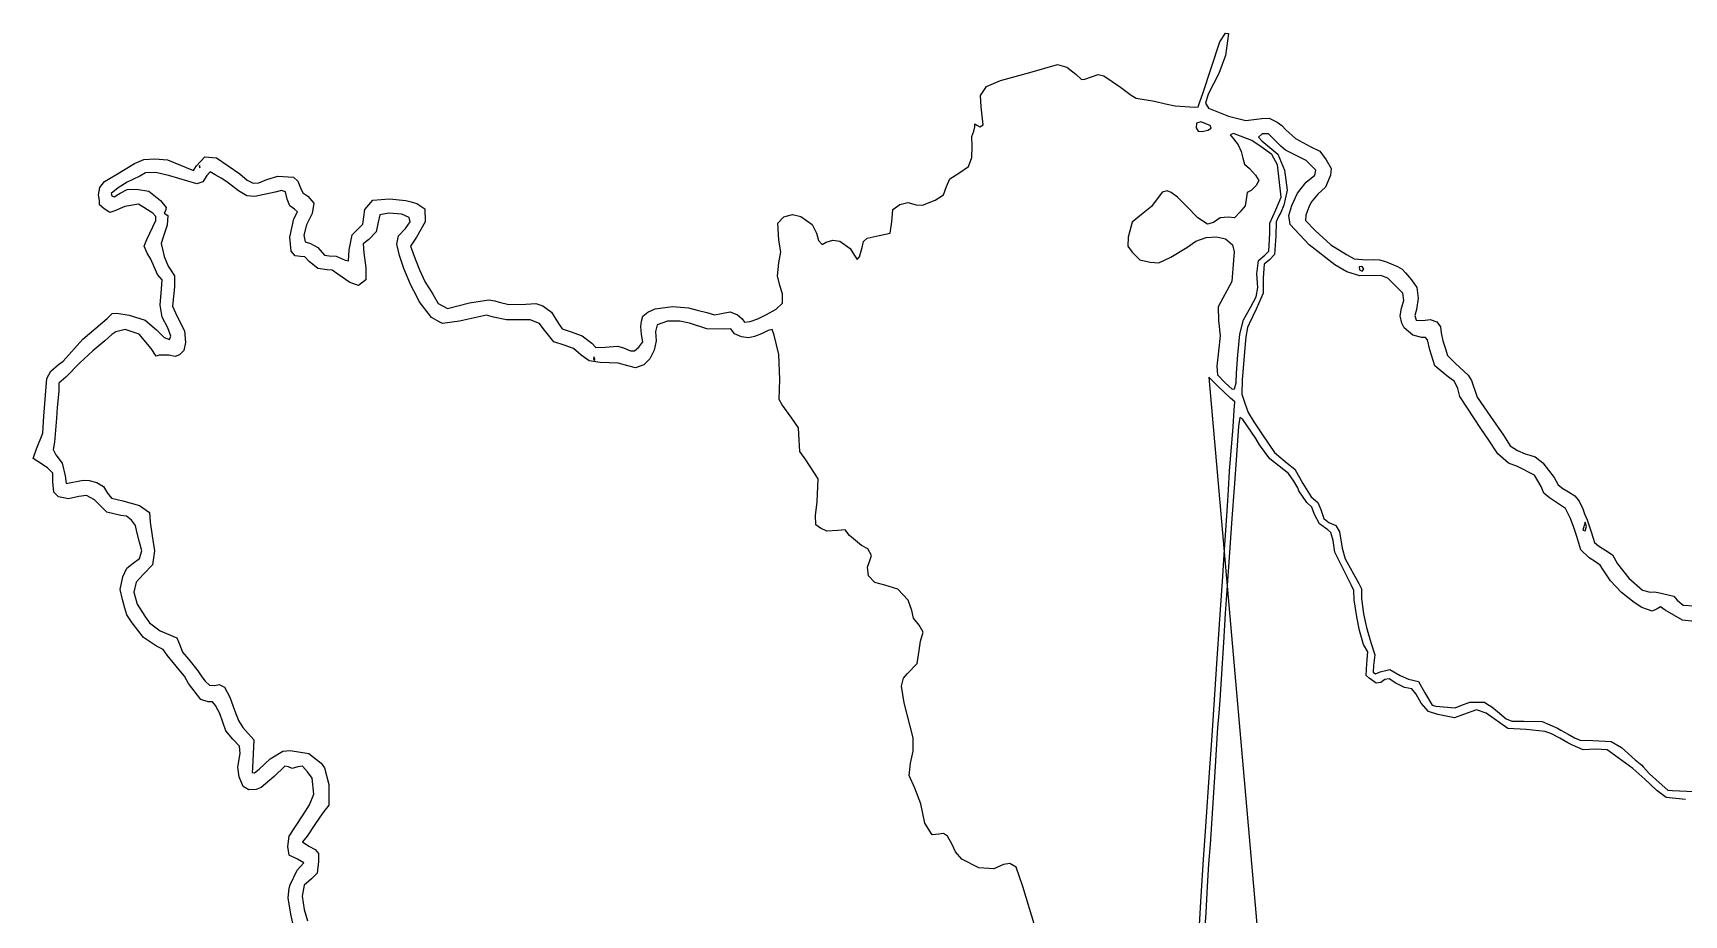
# Model space of a CAD drawing. Extents: x -65 to 166, y -50 to 139.
# Drawn here: x -64.7 to 23, y 92.2 to 139.1 of the extents above; entities that cross this region are included whole.
import ezdxf

# ---------------------------------------------------------------- set-up
doc = ezdxf.new("R2010")
doc.units = 0

msp = doc.modelspace()

# ---------------------------------------------------------------- linework, layer by layer
at = {"layer": 'Layer 1'}
for p, q in [((-2.518825, 135.86927), (-1.611264, 138.619597)), ((-1.611264, 138.619597), (-1.317658, 139.084984)), ((-1.317658, 139.084984), (-1.157169, 139.06119)), ((-1.157169, 139.06119), (-1.314542, 137.898061)), ((-1.314542, 137.898061), (-1.671903, 136.934728)), ((-13.270855, 136.565179), (-11.713805, 136.992675)), ((-11.713805, 136.992675), (-10.229575, 137.415438)), ((-10.229575, 137.415438), (-9.738382, 137.27331)), ((-9.738382, 137.27331), (-9.257905, 136.902409)), ((-9.257905, 136.902409), (-8.95647, 136.611737)), ((-8.783319, 136.636508), (-8.077425, 136.872542)), ((-8.077425, 136.872542), (-7.783364, 136.814271)), ((-7.783364, 136.814271), (-6.890248, 136.205357)), ((-1.671903, 136.934728), (-2.241382, 135.834218)), ((-14.322545, 135.767692), (-14.005066, 136.237835)), ((-14.005066, 136.237835), (-13.270855, 136.565179)), ((-8.95647, 136.611737), (-8.783319, 136.636508)), ((-6.890248, 136.205357), (-6.331869, 135.789774)), ((-14.289945, 135.154355), (-14.322545, 135.767692)), ((-14.182435, 134.201187), (-14.289945, 135.154355)), ((-6.331869, 135.789774), (-6.06003, 135.61899)), ((-6.06003, 135.61899), (-5.090577, 135.471526)), ((-5.090577, 135.471526), (-4.49933, 135.319137)), ((-4.49933, 135.319137), (-3.991565, 135.220518)), ((-3.991565, 135.220518), (-2.947515, 135.140065)), ((-2.947515, 135.140065), (-2.760867, 135.169932)), ((-2.760867, 135.169932), (-2.673132, 135.433155)), ((-2.673132, 135.433155), (-2.518825, 135.86927)), ((-2.241382, 135.834218), (-2.368076, 135.360254)), ((-2.368076, 135.360254), (-2.223204, 135.084992)), ((-2.223204, 135.084992), (-1.147934, 134.662633)), ((-14.627718, 134.099573), (-14.626081, 134.254375)), ((-14.626081, 134.254375), (-14.519654, 134.190429)), ((-14.519654, 134.190429), (-14.357334, 134.094973)), ((-14.357334, 134.094973), (-14.182435, 134.201187)), ((-2.854723, 134.287257), (-2.866429, 134.050083)), ((-2.631907, 134.357939), (-2.854723, 134.287257)), ((-2.125464, 134.167911), (-2.631907, 134.357939)), ((-1.147934, 134.662633), (-0.235766, 134.436109)), ((-0.235766, 134.436109), (0.618446, 134.538842)), ((0.618446, 134.538842), (1.014761, 134.556392)), ((1.014761, 134.556392), (1.437769, 134.349951)), ((1.437769, 134.349951), (1.683712, 134.178202)), ((-14.796744, 133.590201), (-14.678278, 133.863302)), ((-14.765874, 133.060073), (-14.796744, 133.590201)), ((-14.678278, 133.863302), (-14.627718, 134.099573)), ((-2.866429, 134.050083), (-2.760892, 133.867319)), ((-2.760892, 133.867319), (-2.55962, 133.852468)), ((-2.55962, 133.852468), (-2.246001, 133.920266)), ((-2.246001, 133.920266), (-2.246, 133.920266)), ((-2.246, 133.920266), (-2.080707, 134.021062)), ((-2.080707, 134.021062), (-2.125464, 134.167911)), ((-0.893967, 133.744188), (-1.059324, 133.681663)), ((-1.059324, 133.681663), (-0.886923, 133.467498)), ((0.082135, 133.379007), (-0.893967, 133.744188)), ((-0.886923, 133.467498), (-0.64267, 133.149812)), ((0.589649, 133.04117), (0.082135, 133.379007)), ((0.639149, 133.733316), (0.435261, 133.554274)), ((0.435261, 133.554274), (0.613827, 133.351232)), ((0.613827, 133.351232), (1.458986, 132.639804)), ((0.962189, 133.733598), (0.639149, 133.733316)), ((1.632402, 133.073094), (0.962189, 133.733598)), ((1.683712, 134.178202), (1.889787, 133.941934)), ((1.889787, 133.941934), (2.402345, 133.482921)), ((2.402345, 133.482921), (3.182997, 133.048202)), ((-55.979397, 132.02789), (-55.537392, 132.506549)), ((-55.537392, 132.506549), (-54.911607, 132.461964)), ((-54.911607, 132.461964), (-53.670317, 131.600783)), ((-14.960848, 131.988373), (-14.784968, 132.474767)), ((-14.784968, 132.474767), (-14.765874, 133.060073)), ((-0.64267, 133.149812), (-0.485436, 132.795556)), ((-0.485436, 132.795556), (-0.401136, 132.428817)), ((-0.401136, 132.428817), (-0.307794, 132.115885)), ((1.140626, 132.627759), (0.589649, 133.04117)), ((1.448637, 132.087262), (1.140626, 132.627759)), ((1.458986, 132.639804), (1.812339, 131.805861)), ((1.869677, 132.867605), (1.632402, 133.073094)), ((2.965847, 132.303917), (1.869677, 132.867605)), ((3.182997, 133.048202), (3.697387, 132.808668)), ((3.697387, 132.808668), (3.841621, 132.621375)), ((3.841621, 132.621375), (4.030892, 132.345749)), ((-60.257653, 131.548711), (-59.271993, 132.155655)), ((-59.271993, 132.155655), (-58.778203, 132.373681)), ((-58.677531, 131.664511), (-58.991796, 131.487919)), ((-58.778203, 132.373681), (-58.196723, 132.408788)), ((-58.141221, 131.680543), (-58.677531, 131.664511)), ((-58.196723, 132.408788), (-57.51286, 132.350986)), ((-57.393821, 131.505835), (-58.141221, 131.680543)), ((-57.51286, 132.350986), (-56.529343, 131.937906)), ((-56.529343, 131.937906), (-56.13914, 131.788721)), ((-56.13914, 131.788721), (-55.979397, 132.02789)), ((-55.7962, 132.039396), (-55.83229, 132.003306)), ((-55.83229, 132.003306), (-55.800916, 131.924901)), ((-55.800916, 131.924901), (-55.796203, 132.039396)), ((-55.796203, 132.039396), (-55.7962, 132.039396)), ((-55.248596, 131.706181), (-55.423767, 131.506577)), ((-54.979016, 131.557752), (-55.248596, 131.706181)), ((-54.665577, 131.370639), (-54.979016, 131.557752)), ((-53.670317, 131.600783), (-53.275737, 131.271038)), ((-15.963643, 131.331412), (-15.482914, 131.64225)), ((-15.482914, 131.64225), (-14.960848, 131.988373)), ((-0.307794, 132.115885), (-0.044829, 131.890755)), ((-0.044829, 131.890755), (0.280738, 131.529226)), ((1.638039, 130.355552), (1.448637, 132.087262)), ((1.812339, 131.805861), (1.954701, 130.743494)), ((3.488438, 131.79467), (2.965847, 132.303917)), ((3.428514, 131.527862), (3.488438, 131.79467)), ((4.030892, 132.345749), (4.29501, 131.888964)), ((4.29501, 131.888964), (4.266459, 131.524971)), ((-61.176695, 130.48896), (-61.107034, 130.881536)), ((-61.107034, 130.881536), (-60.860014, 131.192152)), ((-60.860014, 131.192152), (-60.257653, 131.548711)), ((-60.133412, 130.858683), (-60.513508, 130.555725)), ((-59.655514, 131.155281), (-60.133412, 130.858683)), ((-60.036181, 130.568257), (-59.666237, 130.77042)), ((-59.666237, 130.77042), (-59.155521, 130.787431)), ((-59.361529, 131.307664), (-59.655514, 131.155281)), ((-58.991796, 131.487919), (-59.361529, 131.307664)), ((-59.155521, 130.787431), (-58.510486, 130.683137)), ((-58.510486, 130.683137), (-57.883041, 130.184458)), ((-55.959311, 131.071955), (-57.393821, 131.505835)), ((-55.640785, 131.182292), (-55.959311, 131.071955)), ((-55.423767, 131.506577), (-55.640785, 131.182292)), ((-54.369735, 131.18571), (-54.665577, 131.370639)), ((-53.750117, 130.701149), (-54.369735, 131.18571)), ((-53.309065, 130.442974), (-53.750117, 130.701149)), ((-53.275737, 131.271038), (-52.958683, 131.101152)), ((-52.958683, 131.101152), (-52.664125, 131.133274)), ((-52.664125, 131.133274), (-52.23865, 131.305762)), ((-52.23865, 131.305762), (-51.649904, 131.476938)), ((-51.466226, 130.710201), (-51.79578, 130.629078)), ((-51.649904, 131.476938), (-50.829936, 131.42767)), ((-51.252875, 130.638871), (-51.466226, 130.710201)), ((-50.829936, 131.42767), (-50.598452, 131.217227)), ((-50.598452, 131.217227), (-50.446554, 130.862795)), ((-50.446554, 130.862795), (-50.327421, 130.588206)), ((-16.300488, 130.486033), (-16.136594, 130.932148)), ((-16.136594, 130.932148), (-15.963643, 131.331412)), ((-4.417318, 130.707265), (-4.683041, 130.637189)), ((-4.190766, 130.607536), (-4.417318, 130.707265)), ((0.050536, 130.71398), (-0.16262, 130.609125)), ((0.319358, 130.977369), (0.050536, 130.71398)), ((0.280738, 131.529226), (0.459089, 131.240758)), ((0.459089, 131.240758), (0.319358, 130.977369)), ((1.954701, 130.743494), (1.791111, 129.931282)), ((2.509235, 130.58024), (2.967824, 131.159972)), ((2.967824, 131.159972), (3.428514, 131.527862)), ((3.993312, 130.894784), (3.586222, 130.514692)), ((4.142893, 131.237694), (3.993312, 130.894784)), ((4.266459, 131.524971), (4.142893, 131.237694)), ((-61.129866, 130.181482), (-61.176695, 130.48896)), ((-61.119937, 129.959579), (-61.129866, 130.181482)), ((-60.876002, 129.75203), (-61.119937, 129.959579)), ((-60.513508, 130.555725), (-60.474675, 130.427126)), ((-60.474675, 130.427126), (-60.341274, 130.387409)), ((-60.341274, 130.387409), (-60.036181, 130.568257)), ((-59.779759, 129.871168), (-60.317392, 129.637914)), ((-59.062532, 129.989747), (-59.779759, 129.871168)), ((-58.295049, 129.5183), (-59.062532, 129.989747)), ((-57.883041, 130.184458), (-57.588156, 129.810498)), ((-57.588156, 129.810498), (-57.62916, 129.638268)), ((-52.88393, 130.396767), (-53.309065, 130.442974)), ((-51.79578, 130.629078), (-52.88393, 130.396767)), ((-51.15629, 130.265517), (-51.252875, 130.638871)), ((-51.019965, 129.907095), (-51.15629, 130.265517)), ((-50.766355, 129.718644), (-51.019965, 129.907095)), ((-50.327421, 130.588206), (-50.067967, 130.411037)), ((-50.067967, 130.411037), (-49.743558, 130.052615)), ((-49.743558, 130.052615), (-49.834753, 129.501941)), ((-47.028668, 129.701325), (-46.615301, 130.196542)), ((-46.615301, 130.196542), (-45.721758, 130.273587)), ((-45.721758, 130.273587), (-44.859336, 130.183784)), ((-44.859336, 130.183784), (-44.633731, 130.124994)), ((-44.633731, 130.124994), (-44.273195, 130.022344)), ((-44.273195, 130.022344), (-43.849571, 129.737791)), ((-18.977588, 129.701327), (-18.606111, 129.968168)), ((-18.606111, 129.968168), (-18.185839, 130.078488)), ((-18.185839, 130.078488), (-17.74705, 129.961564)), ((-17.74705, 129.961564), (-17.411147, 129.931441)), ((-17.411147, 129.931441), (-16.7372, 130.205432)), ((-16.7372, 130.205432), (-16.300488, 130.486033)), ((-5.250954, 129.871433), (-5.693223, 129.512139)), ((-4.683041, 130.637189), (-5.250954, 129.871433)), ((-3.862105, 130.370611), (-4.190766, 130.607536)), ((-3.380117, 129.893566), (-3.862105, 130.370611)), ((-2.787425, 129.274825), (-3.380117, 129.893566)), ((-0.264365, 129.897214), (-0.531081, 129.579809)), ((-0.221924, 130.232244), (-0.264365, 129.897214)), ((-0.16262, 130.609125), (-0.221924, 130.232244)), ((1.36212, 129.698443), (1.638039, 130.355552)), ((1.791111, 129.931282), (1.63, 129.555506)), ((2.052545, 129.398488), (2.203638, 129.912841)), ((2.203638, 129.912841), (2.509235, 130.58024)), ((3.114676, 129.838135), (2.960489, 129.416126)), ((3.242734, 130.100384), (3.114676, 129.838135)), ((3.586222, 130.514692), (3.242734, 130.100384)), ((-60.586208, 129.547295), (-60.876002, 129.75203)), ((-60.317392, 129.637914), (-60.586208, 129.547295)), ((-58.613548, 128.111181), (-58.135661, 129.116481)), ((-58.134133, 129.329166), (-58.295049, 129.5183)), ((-58.135661, 129.116481), (-58.134133, 129.329166)), ((-57.62916, 129.638268), (-57.688898, 129.518792)), ((-57.688898, 129.518792), (-57.494752, 129.392244)), ((-57.494752, 129.392244), (-57.532189, 128.879224)), ((-51.013496, 128.23568), (-50.797698, 129.210881)), ((-50.797698, 129.210881), (-50.611285, 129.589931)), ((-50.611285, 129.589931), (-50.766355, 129.718644)), ((-49.834753, 129.501941), (-50.122627, 128.888565)), ((-47.36883, 128.695288), (-47.132118, 128.926888)), ((-47.132118, 128.926888), (-47.092478, 129.327056)), ((-47.092478, 129.327056), (-47.028668, 129.701325)), ((-46.329606, 129.030141), (-46.437272, 128.524546)), ((-46.235339, 129.433529), (-46.329606, 129.030141)), ((-45.753585, 129.518803), (-46.235339, 129.433529)), ((-45.064381, 129.454061), (-45.753585, 129.518803)), ((-44.681165, 129.290683), (-45.064381, 129.454061)), ((-44.877888, 128.700935), (-44.626261, 129.047111)), ((-44.626261, 129.047111), (-44.681165, 129.290683)), ((-43.836101, 129.044721), (-44.288898, 128.234371)), ((-43.849571, 129.737791), (-43.836101, 129.044721)), ((-25.094368, 128.976697), (-24.767801, 129.312716)), ((-25.036343, 128.085017), (-25.094368, 128.976697)), ((-24.767801, 129.312716), (-24.316534, 129.45128)), ((-24.316534, 129.45128), (-23.874131, 129.331089)), ((-23.874131, 129.331089), (-23.273349, 128.907748)), ((-19.128075, 128.445328), (-19.030824, 129.060881)), ((-19.030824, 129.060881), (-18.977588, 129.701327)), ((-6.266667, 129.034372), (-6.47518, 128.243479)), ((-5.693223, 129.512139), (-6.266667, 129.034372)), ((-2.263537, 128.924895), (-2.787425, 129.274825)), ((-1.944482, 129.022787), (-2.263537, 128.924895)), ((-1.604364, 129.268283), (-1.944482, 129.022787)), ((-1.167746, 129.29954), (-1.604364, 129.268283)), ((-0.840238, 129.265738), (-1.167746, 129.29954)), ((-0.531081, 129.579809), (-0.840238, 129.265738)), ((1.036392, 128.424993), (1.048074, 128.983803)), ((1.048074, 128.983803), (1.36212, 129.698443)), ((1.381422, 129.048011), (1.358639, 128.301633)), ((1.495592, 129.332203), (1.381422, 129.048011)), ((1.63, 129.555506), (1.495592, 129.332203)), ((2.130323, 128.904521), (2.052545, 129.398488)), ((2.960489, 129.416126), (2.934355, 129.130427)), ((2.934355, 129.130427), (3.451767, 128.59545)), ((-58.754686, 127.752003), (-58.613548, 128.111181)), ((-57.7412, 128.233636), (-57.859867, 127.905511)), ((-57.532189, 128.879224), (-57.7412, 128.233636)), ((-50.946771, 127.488969), (-51.013496, 128.23568)), ((-50.122627, 128.888565), (-50.281569, 128.35192)), ((-50.281569, 128.35192), (-50.20951, 127.993325)), ((-47.859791, 127.567326), (-47.710448, 128.369463)), ((-47.710448, 128.369463), (-47.36883, 128.695288)), ((-46.812505, 128.110148), (-47.121459, 127.876036)), ((-46.437272, 128.524546), (-46.812505, 128.110148)), ((-45.330169, 127.869688), (-45.245561, 128.310266)), ((-45.245561, 128.310266), (-44.877888, 128.700935)), ((-44.288898, 128.234371), (-44.606559, 127.756617)), ((-24.938743, 127.468023), (-25.036343, 128.085017)), ((-23.273349, 128.907748), (-23.041304, 128.449656)), ((-23.041304, 128.449656), (-22.932108, 128.063173)), ((-22.932108, 128.063173), (-22.738209, 127.846076)), ((-22.520195, 127.965549), (-22.171557, 128.081314)), ((-22.171557, 128.081314), (-21.801174, 128.034324)), ((-20.54675, 128.002934), (-20.346331, 128.179067)), ((-20.346331, 128.179067), (-19.704061, 128.323971)), ((-19.704061, 128.323971), (-19.128075, 128.445328)), ((-6.47518, 128.243479), (-6.50908, 127.757002)), ((-2.881815, 128.023933), (-2.333338, 128.218648)), ((-2.333338, 128.218648), (-1.788401, 128.264767)), ((-1.788401, 128.264767), (-1.317282, 128.146811)), ((-1.317282, 128.146811), (-0.941824, 127.834147)), ((0.997115, 127.499175), (1.036392, 128.424993)), ((1.358639, 128.301633), (1.290824, 127.315978)), ((3.136509, 127.824859), (2.130323, 128.904521)), ((3.451767, 128.59545), (4.288358, 127.839363)), ((-58.586681, 127.393761), (-58.754686, 127.752003)), ((-58.407137, 127.069499), (-58.586681, 127.393761)), ((-57.859867, 127.905511), (-57.778504, 127.60721)), ((-57.778504, 127.60721), (-57.691015, 127.209638)), ((-57.691015, 127.209638), (-57.476174, 126.706792)), ((-50.729586, 127.25309), (-50.946771, 127.488969)), ((-50.450376, 127.21459), (-50.729586, 127.25309)), ((-50.22646, 127.187691), (-50.450376, 127.21459)), ((-49.982968, 126.943403), (-50.22646, 127.187691)), ((-50.20951, 127.993325), (-49.91424, 127.905812)), ((-49.91424, 127.905812), (-49.522962, 127.682642)), ((-49.522962, 127.682642), (-49.172468, 127.290477)), ((-49.172468, 127.290477), (-48.919845, 127.255414)), ((-48.919845, 127.255414), (-48.55116, 127.233309)), ((-48.55116, 127.233309), (-48.084372, 127.021884)), ((-47.905161, 126.976799), (-47.859791, 127.567326)), ((-47.121459, 127.876036), (-47.090175, 127.409427)), ((-47.090175, 127.409427), (-46.988394, 126.601499)), ((-45.196198, 127.265256), (-45.330169, 127.869688)), ((-44.957915, 126.574608), (-45.196198, 127.265256)), ((-44.606559, 127.756617), (-44.487086, 127.427922)), ((-44.487086, 127.427922), (-44.36761, 127.082891)), ((-25.038685, 126.875067), (-24.938743, 127.468023)), ((-22.738209, 127.846076), (-22.520195, 127.965549)), ((-21.801174, 128.034324), (-21.249294, 127.62881)), ((-21.249294, 127.62881), (-21.016061, 127.256404)), ((-21.016061, 127.256404), (-20.872556, 127.055024)), ((-20.872556, 127.055024), (-20.764416, 127.196666)), ((-20.764416, 127.196666), (-20.616075, 127.686237)), ((-20.616075, 127.686237), (-20.54675, 128.002934)), ((-6.50908, 127.757002), (-6.269117, 127.438534)), ((-6.269117, 127.438534), (-5.869872, 127.026591)), ((-4.85154, 126.875535), (-4.220622, 127.182243)), ((-4.220622, 127.182243), (-3.363552, 127.696102)), ((-3.363552, 127.696102), (-2.881815, 128.023933)), ((-0.941824, 127.834147), (-0.856943, 127.458316)), ((-0.856943, 127.458316), (-0.88487, 127.010289)), ((0.443592, 126.994023), (0.76751, 127.276826)), ((0.76751, 127.276826), (0.997115, 127.499175)), ((1.290824, 127.315978), (1.020008, 127.028313)), ((4.488413, 126.760991), (3.136509, 127.824859)), ((4.288358, 127.839363), (5.109927, 127.31528)), ((5.109927, 127.31528), (5.528086, 127.082086)), ((-58.04199, 126.25278), (-58.407137, 127.069499)), ((-57.476174, 126.706792), (-57.139121, 126.192355)), ((-49.530428, 126.568077), (-49.982968, 126.943403)), ((-49.036161, 126.497004), (-49.530428, 126.568077)), ((-48.768841, 126.486207), (-49.036161, 126.497004)), ((-48.466109, 126.266115), (-48.768841, 126.486207)), ((-48.084372, 127.021884), (-47.905161, 126.976799)), ((-46.988394, 126.601499), (-46.979055, 125.968934)), ((-44.590755, 125.692145), (-44.957915, 126.574608)), ((-44.36761, 127.082891), (-44.131509, 126.507598)), ((-44.131509, 126.507598), (-43.831445, 125.849332)), ((-25.107588, 126.188093), (-25.038685, 126.875067)), ((-5.869872, 127.026591), (-5.316939, 126.91136)), ((-5.316939, 126.91136), (-4.85154, 126.875535)), ((-0.88487, 127.010289), (-0.97858, 125.890869)), ((0.349375, 126.290452), (0.443592, 126.994023)), ((0.406191, 125.568638), (0.349375, 126.290452)), ((0.738398, 126.806019), (0.679131, 126.078842)), ((1.020008, 127.028313), (0.738398, 126.806019)), ((5.124612, 126.404968), (4.488413, 126.760991)), ((5.820411, 126.176845), (5.124612, 126.404968)), ((5.528086, 127.082086), (6.195229, 127.033203)), ((5.954582, 126.673369), (5.79215, 126.656352)), ((5.79215, 126.656352), (5.811104, 126.503063)), ((5.811104, 126.503063), (5.94947, 126.433386)), ((5.94947, 126.433386), (6.038499, 126.544756)), ((6.0385, 126.544756), (5.954582, 126.673369)), ((6.038499, 126.544756), (6.0385, 126.544756)), ((6.195229, 127.033203), (6.558137, 127.058715)), ((6.558137, 127.058715), (6.874797, 127.040738)), ((6.874797, 127.040738), (7.182705, 126.951917)), ((7.182705, 126.951917), (7.487644, 126.830542)), ((7.487644, 126.830542), (7.817924, 126.681201)), ((7.817924, 126.681201), (8.072571, 126.531858)), ((8.072571, 126.531858), (8.251585, 126.337712)), ((8.251585, 126.337712), (8.560473, 125.964358)), ((-57.800682, 125.964366), (-58.04199, 126.25278)), ((-57.899979, 124.624621), (-57.835855, 125.486468)), ((-57.835855, 125.486468), (-57.800682, 125.964366)), ((-57.140581, 125.608812), (-57.244366, 124.580614)), ((-57.139121, 126.192355), (-57.140581, 125.608812)), ((-47.826733, 125.831406), (-48.466109, 126.266115)), ((-47.367889, 125.673615), (-47.826733, 125.831406)), ((-46.979055, 125.968934), (-47.367889, 125.673615)), ((-44.259903, 125.052119), (-44.590755, 125.692145)), ((-43.831445, 125.849332), (-43.589648, 125.485144)), ((-43.589648, 125.485144), (-43.41182, 125.20989)), ((-24.992147, 125.665669), (-25.107588, 126.188093)), ((-24.841315, 125.236296), (-24.992147, 125.665669)), ((-0.97858, 125.890869), (-1.701273, 124.541025)), ((0.314479, 125.061379), (0.406191, 125.568638)), ((0.679131, 126.078842), (0.682178, 125.265041)), ((6.945711, 126.20621), (5.820411, 126.176845)), ((7.304133, 126.064755), (6.945711, 126.20621)), ((8.115355, 125.263705), (7.304133, 126.064755)), ((8.560473, 125.964358), (8.857951, 125.558146)), ((8.857951, 125.558146), (8.923745, 125.002173)), ((-57.80073, 123.997383), (-57.899979, 124.624621)), ((-57.244366, 124.580614), (-57.013533, 124.062492)), ((-44.140427, 124.825244), (-44.259903, 125.052119)), ((-43.499289, 123.966148), (-44.140427, 124.825244)), ((-43.41182, 125.20989), (-43.134114, 124.716133)), ((-43.134114, 124.716133), (-42.635608, 124.441072)), ((-42.635608, 124.441072), (-41.465548, 124.743758)), ((-41.465548, 124.743758), (-40.437078, 124.912213)), ((-40.437078, 124.912213), (-40.129716, 124.859229)), ((-40.129716, 124.859229), (-39.894498, 124.778248)), ((-39.894498, 124.778248), (-39.384085, 124.660081)), ((-39.384085, 124.660081), (-38.472208, 124.684299)), ((-38.472208, 124.684299), (-37.946503, 124.716104)), ((-37.946503, 124.716104), (-37.573469, 124.587805)), ((-37.573469, 124.587805), (-37.117315, 124.249032)), ((-31.613776, 124.430085), (-30.687854, 124.55919)), ((-30.687854, 124.55919), (-29.843237, 124.492498)), ((-25.180197, 124.419822), (-24.850693, 124.730154)), ((-24.850693, 124.730154), (-24.841315, 125.236296)), ((-1.701273, 124.541025), (-1.689689, 123.816749)), ((-0.34981, 123.843577), (0.033611, 124.539268)), ((0.033611, 124.539268), (0.314479, 125.061379)), ((0.682178, 125.265041), (0.312221, 124.410628)), ((8.044668, 124.458133), (8.167881, 124.872369)), ((8.167881, 124.872369), (8.115355, 125.263705)), ((8.923745, 125.002173), (8.827324, 124.4008)), ((-62.005549, 122.828173), (-60.723469, 123.911763)), ((-60.723469, 123.911763), (-60.460644, 124.182662)), ((-60.460644, 124.182662), (-60.20225, 124.204444)), ((-60.20225, 124.204444), (-59.55271, 124.089963)), ((-59.55271, 124.089963), (-58.695001, 123.829447)), ((-58.695001, 123.829447), (-58.100994, 123.309738)), ((-57.501538, 123.42719), (-57.80073, 123.997383)), ((-57.013533, 124.062492), (-56.617271, 123.263682)), ((-43.054207, 123.724314), (-43.499289, 123.966148)), ((-42.900294, 123.658596), (-43.054207, 123.724314)), ((-42.010098, 123.76851), (-42.900294, 123.658596)), ((-40.574247, 124.102328), (-42.010098, 123.76851)), ((-40.193528, 123.981385), (-40.574247, 124.102328)), ((-39.513034, 123.847059), (-40.193528, 123.981385)), ((-38.250638, 123.840573), (-39.513034, 123.847059)), ((-37.757808, 123.656042), (-38.250638, 123.840573)), ((-37.117315, 124.249032), (-36.752355, 123.652304)), ((-32.367769, 123.490049), (-32.342087, 123.779775)), ((-32.342087, 123.779775), (-32.272205, 124.050483)), ((-32.272205, 124.050483), (-31.991759, 124.257989)), ((-31.991759, 124.257989), (-31.613776, 124.430085)), ((-30.952786, 123.77304), (-31.510491, 123.585862)), ((-30.299487, 123.76844), (-30.952786, 123.77304)), ((-29.791722, 123.664848), (-30.299487, 123.76844)), ((-29.843237, 124.492498), (-29.387022, 124.353007)), ((-28.863753, 123.364205), (-29.791722, 123.664848)), ((-29.387022, 124.353007), (-28.870099, 124.229131)), ((-28.870099, 124.229131), (-28.457985, 124.10478)), ((-28.457985, 124.10478), (-28.08054, 124.191339)), ((-28.08054, 124.191339), (-27.633717, 124.272055)), ((-27.633717, 124.272055), (-27.232924, 124.107386)), ((-27.232924, 124.107386), (-26.991627, 123.895959)), ((-26.991627, 123.895959), (-26.855768, 123.727331)), ((-26.855768, 123.727331), (-26.56455, 123.753126)), ((-26.56455, 123.753126), (-26.147842, 123.899001)), ((-26.147842, 123.899001), (-25.699815, 124.135337)), ((-25.699815, 124.135337), (-25.180197, 124.419822)), ((-1.689689, 123.816749), (-1.599623, 122.988318)), ((-0.553317, 123.078878), (-0.34981, 123.843577)), ((0.312221, 124.410628), (-0.052587, 123.634791)), ((7.966019, 124.068057), (8.044668, 124.458133)), ((8.050285, 123.664516), (7.966019, 124.068057)), ((8.180111, 123.425567), (8.050285, 123.664516)), ((8.827324, 124.4008), (8.742506, 124.085032)), ((8.742506, 124.085032), (8.815121, 123.821531)), ((8.815121, 123.821531), (9.171458, 123.811766)), ((9.171458, 123.811766), (9.5658, 123.869562)), ((9.5658, 123.869562), (9.913875, 123.740689)), ((9.913875, 123.740689), (10.101803, 123.480057)), ((-63.053429, 121.658693), (-62.005549, 122.828173)), ((-60.475571, 123.067187), (-60.838957, 122.738754)), ((-60.254298, 123.21013), (-60.475571, 123.067187)), ((-59.767778, 123.339001), (-60.254298, 123.21013)), ((-59.011522, 123.094204), (-59.767778, 123.339001)), ((-58.374308, 122.320471), (-59.011522, 123.094204)), ((-58.100994, 123.309738), (-57.68586, 122.909145)), ((-57.68586, 122.909145), (-57.413892, 122.801788)), ((-57.335611, 122.977769), (-57.501538, 123.42719)), ((-57.413892, 122.801788), (-57.335611, 122.977769)), ((-56.617271, 123.263682), (-56.553347, 122.649042)), ((-37.557532, 123.382761), (-37.757808, 123.656042)), ((-36.997369, 122.686375), (-37.557532, 123.382761)), ((-36.752355, 123.652304), (-36.551561, 123.36383)), ((-36.551561, 123.36383), (-36.117039, 123.227659)), ((-36.117039, 123.227659), (-35.495581, 123.002113)), ((-35.495581, 123.002113), (-34.976339, 122.607157)), ((-32.334241, 123.061029), (-32.367769, 123.490049)), ((-32.257569, 122.678931), (-32.334241, 123.061029)), ((-31.510491, 123.585862), (-31.592384, 123.219919)), ((-31.592384, 123.219919), (-31.554285, 122.737612)), ((-27.976805, 123.350489), (-28.863753, 123.364205)), ((-27.593846, 123.373208), (-27.976805, 123.350489)), ((-27.394081, 123.109737), (-27.593846, 123.373208)), ((-27.029318, 122.941628), (-27.394081, 123.109737)), ((-26.655529, 122.883668), (-27.029318, 122.941628)), ((-26.331531, 122.955711), (-26.655529, 122.883668)), ((-25.968406, 123.097214), (-26.331531, 122.955711)), ((-25.789344, 123.186687), (-25.968406, 123.097214)), ((-25.602128, 123.283537), (-25.789344, 123.186687)), ((-25.397296, 123.33204), (-25.602128, 123.283537)), ((-25.293386, 123.026605), (-25.397296, 123.33204)), ((-25.045719, 122.001335), (-25.293386, 123.026605)), ((-1.599623, 122.988318), (-1.69154, 122.189519)), ((-0.650766, 121.992378), (-0.553317, 123.078878)), ((-0.232342, 122.947815), (-0.308291, 122.141366)), ((-0.147193, 123.436378), (-0.232342, 122.947815)), ((-0.052587, 123.634791), (-0.147193, 123.436378)), ((8.643479, 123.028413), (8.180111, 123.425567)), ((9.107755, 122.905677), (8.643479, 123.028413)), ((9.313737, 122.904793), (9.107755, 122.905677)), ((9.420854, 122.777825), (9.313737, 122.904793)), ((10.101803, 123.480057), (10.136574, 123.154937)), ((10.136574, 123.154937), (10.226818, 122.736266)), ((-61.475424, 122.202752), (-62.178682, 121.558781)), ((-60.838957, 122.738754), (-61.475424, 122.202752)), ((-58.11502, 121.918767), (-58.374308, 122.320471)), ((-57.95505, 121.969288), (-58.11502, 121.918767)), ((-57.446898, 121.965986), (-57.95505, 121.969288)), ((-57.108799, 121.895395), (-57.446898, 121.965986)), ((-56.886394, 121.989495), (-57.108799, 121.895395)), ((-56.651751, 122.211187), (-56.886394, 121.989495)), ((-56.553347, 122.649042), (-56.651751, 122.211187)), ((-36.451633, 122.496615), (-36.997369, 122.686375)), ((-35.95244, 122.319035), (-36.451633, 122.496615)), ((-35.545336, 121.961926), (-35.95244, 122.319035)), ((-35.121095, 121.676396), (-35.545336, 121.961926)), ((-34.976339, 122.607157), (-34.754687, 122.380146)), ((-34.754687, 122.380146), (-34.259495, 122.389995)), ((-34.259495, 122.389995), (-33.602714, 122.441247)), ((-33.602714, 122.441247), (-33.289614, 122.363461)), ((-33.289614, 122.363461), (-32.920417, 122.203444)), ((-32.920417, 122.203444), (-32.700599, 122.20564)), ((-32.700599, 122.20564), (-32.471867, 122.388031)), ((-32.471867, 122.388031), (-32.257569, 122.678931)), ((-31.663195, 122.226832), (-31.889631, 121.772432)), ((-31.554285, 122.737612), (-31.663195, 122.226832)), ((-24.989654, 120.680725), (-25.045719, 122.001335)), ((-1.69154, 122.189519), (-1.765823, 121.390035)), ((-0.727498, 121.006718), (-0.650766, 121.992378)), ((-0.308291, 122.141366), (-0.43034, 120.638276)), ((9.54252, 122.260633), (9.420854, 122.777825)), ((9.810953, 121.410449), (9.54252, 122.260633)), ((10.226818, 122.736266), (10.351435, 122.364532)), ((10.351435, 122.364532), (10.474131, 121.946859)), ((10.474131, 121.946859), (10.892192, 121.543811)), ((-63.931077, 120.737374), (-63.71636, 121.120004)), ((-63.71636, 121.120004), (-63.304234, 121.46994)), ((-63.304234, 121.46994), (-63.053429, 121.658693)), ((-62.178682, 121.558781), (-62.923201, 120.806044)), ((-34.531076, 121.572446), (-35.121095, 121.676396)), ((-34.867461, 121.872902), (-34.890942, 121.783296)), ((-34.890942, 121.783296), (-34.833081, 121.693691)), ((-34.8096, 121.783296), (-34.867461, 121.872902)), ((-34.833081, 121.693691), (-34.8096, 121.783296)), ((-34.8096, 121.783296), (-34.8096, 121.783296)), ((-33.575819, 121.54072), (-34.531076, 121.572446)), ((-33.054166, 121.398764), (-33.575819, 121.54072)), ((-32.654522, 121.296905), (-33.054166, 121.398764)), ((-32.204111, 121.459269), (-32.654522, 121.296905)), ((-31.889631, 121.772432), (-32.204111, 121.459269)), ((-1.765823, 121.390035), (-1.744455, 120.919571)), ((10.441227, 120.870363), (9.810953, 121.410449)), ((10.892192, 121.543811), (11.361999, 121.109838)), ((11.361999, 121.109838), (11.574173, 120.906556)), ((-64.085633, 118.720934), (-63.931077, 120.737374)), ((-63.288947, 120.48971), (-63.291205, 120.061012)), ((-62.923201, 120.806044), (-63.288947, 120.48971)), ((-25.029516, 119.619545), (-24.989654, 120.680725)), ((-1.730269, 120.334685), (-2.193231, 120.798113)), ((-2.193231, 120.798113), (8.61337, -2.753)), ((-1.744455, 120.919571), (-1.326905, 120.498792)), ((-1.039267, 119.681877), (-1.730269, 120.334685)), ((-1.326905, 120.498792), (-0.965212, 120.163307)), ((-0.965212, 120.163307), (-0.834463, 120.180431)), ((-0.834463, 120.180431), (-0.748412, 120.495444)), ((-0.748412, 120.495444), (-0.7484, 120.495436)), ((-0.7484, 120.495436), (-0.727498, 121.006718)), ((-0.43034, 120.638276), (-0.440059, 119.897335)), ((10.84306, 120.565674), (10.441227, 120.870363)), ((11.024607, 120.199767), (10.84306, 120.565674)), ((11.135168, 119.78161), (11.024607, 120.199767)), ((11.574173, 120.906556), (11.757978, 120.623685)), ((11.757978, 120.623685), (12.054215, 119.746127)), ((-63.291205, 120.061012), (-63.38335, 119.185816)), ((-24.869073, 119.324758), (-25.029516, 119.619545)), ((-24.350776, 118.616115), (-24.869073, 119.324758)), ((-0.811233, 119.4925), (-1.039267, 119.681877)), ((-0.845755, 119.054638), (-0.811233, 119.4925)), ((-0.440059, 119.897335), (-0.285239, 119.422346)), ((-0.285239, 119.422346), (-0.10239, 118.922599)), ((12.282458, 118.01937), (11.135168, 119.78161)), ((12.054215, 119.746127), (12.770258, 118.706305)), ((-64.143139, 117.829096), (-64.085633, 118.720934)), ((-63.414728, 118.630031), (-63.520592, 117.340081)), ((-63.38335, 119.185816), (-63.414728, 118.630031)), ((-23.987439, 118.115546), (-24.350776, 118.616115)), ((-0.910999, 118.168752), (-0.845755, 119.054638)), ((-0.553899, 118.660414), (-0.617949, 118.198687)), ((-0.384115, 118.546797), (-0.553899, 118.660414)), ((0.291098, 117.541577), (-0.384115, 118.546797)), ((-0.10239, 118.922599), (0.200423, 118.436026)), ((0.200423, 118.436026), (0.646814, 117.74097)), ((12.770258, 118.706305), (13.446212, 117.714611)), ((-64.480922, 116.991944), (-64.143139, 117.829096)), ((-23.982087, 117.766607), (-23.987439, 118.115546)), ((-23.919588, 116.849462), (-23.982087, 117.766607)), ((-1.09294, 115.809142), (-0.910999, 118.168752)), ((-0.617949, 118.198687), (-0.76044, 116.137757)), ((0.501193, 117.213023), (0.291098, 117.541577)), ((0.646814, 117.74097), (1.282177, 116.798201)), ((12.64361, 117.511605), (12.282458, 118.01937)), ((13.446212, 117.714611), (13.807794, 117.147563)), ((-64.658962, 116.472376), (-64.480922, 116.991944)), ((-63.520592, 117.340081), (-63.596558, 116.95244)), ((-63.596558, 116.95244), (-63.447132, 116.670814)), ((-63.447132, 116.670814), (-63.119139, 116.227308)), ((-23.610289, 116.406537), (-23.919588, 116.849462)), ((1.037386, 116.467628), (0.501193, 117.213023)), ((1.282177, 116.798201), (1.955574, 116.22621)), ((13.155065, 116.733871), (12.64361, 117.511605)), ((13.72676, 116.227655), (13.155065, 116.733871)), ((13.807794, 117.147563), (14.193348, 116.909147)), ((14.193348, 116.909147), (14.601728, 116.728601)), ((14.601728, 116.728601), (14.847432, 116.648215)), ((14.847432, 116.648215), (15.134049, 116.564351)), ((-64.397255, 116.321616), (-64.658962, 116.472376)), ((-63.889583, 115.984022), (-64.397255, 116.321616)), ((-63.609255, 115.707645), (-63.889583, 115.984022)), ((-63.119139, 116.227308), (-62.946286, 115.558792)), ((-22.955895, 115.391007), (-23.610289, 116.406537)), ((-1.152415, 114.823482), (-1.09294, 115.809142)), ((-0.76044, 116.137757), (-0.850768, 114.913147)), ((2.040033, 115.683613), (1.037386, 116.467628)), ((1.955574, 116.22621), (2.369058, 115.91653)), ((2.369058, 115.91653), (2.788439, 115.14666)), ((14.196478, 116.050487), (13.72676, 116.227655)), ((15.098358, 115.599033), (14.196478, 116.050487)), ((15.134049, 116.564351), (15.537218, 116.256803)), ((15.537218, 116.256803), (16.139482, 115.473915)), ((-63.612303, 115.243339), (-63.609255, 115.707645)), ((-63.554777, 114.692862), (-63.612303, 115.243339)), ((-62.946286, 115.558792), (-62.89261, 115.156135)), ((-62.89261, 115.156135), (-61.993947, 115.328773)), ((-61.993947, 115.328773), (-61.680554, 115.303231)), ((-61.680554, 115.303231), (-61.262769, 115.21274)), ((-61.262769, 115.21274), (-60.923289, 114.997206)), ((-60.923289, 114.997206), (-60.705186, 114.642437)), ((-23.012595, 114.181267), (-22.955895, 115.391007)), ((-0.850768, 114.913147), (-0.970553, 113.300247)), ((2.3206, 115.269156), (2.040033, 115.683613)), ((2.522893, 114.915114), (2.3206, 115.269156)), ((2.585814, 114.764422), (2.522893, 114.915114)), ((2.788439, 115.14666), (3.23701, 114.448254)), ((15.453478, 114.989697), (15.098358, 115.599033)), ((15.592598, 114.642562), (15.453478, 114.989697)), ((16.139482, 115.473915), (16.352776, 115.07484)), ((16.352776, 115.07484), (16.608626, 114.883137)), ((-63.308099, 114.437115), (-63.554777, 114.692862)), ((-62.772918, 114.343392), (-63.308099, 114.437115)), ((-62.221779, 114.468839), (-62.772918, 114.343392)), ((-61.817002, 114.507651), (-62.221779, 114.468839)), ((-61.392656, 114.279311), (-61.817002, 114.507651)), ((-60.734972, 113.620697), (-61.392656, 114.279311)), ((-60.705186, 114.642437), (-60.495893, 114.365337)), ((-60.495893, 114.365337), (-59.885303, 114.231256)), ((-59.885303, 114.231256), (-59.002868, 113.97738)), ((-23.088821, 113.453117), (-23.012595, 114.181267)), ((-1.212205, 113.957298), (-1.152415, 114.823482)), ((3.013782, 114.150705), (2.585814, 114.764422)), ((3.277229, 113.890335), (3.013782, 114.150705)), ((3.23701, 114.448254), (3.59327, 114.146362)), ((3.59327, 114.146362), (3.747475, 113.762723)), ((15.901105, 114.382039), (15.592598, 114.642562)), ((16.744907, 113.819007), (15.901105, 114.382039)), ((16.608626, 114.883137), (16.911068, 114.709983)), ((16.911068, 114.709983), (17.251055, 114.499826)), ((17.251055, 114.499826), (17.479441, 114.210018)), ((17.479441, 114.210018), (17.673586, 113.798654)), ((-59.986336, 113.449793), (-60.734972, 113.620697)), ((-59.693343, 113.409576), (-59.986336, 113.449793)), ((-59.436028, 113.195579), (-59.693343, 113.409576)), ((-59.222478, 112.923933), (-59.436028, 113.195579)), ((-59.002868, 113.97738), (-58.476565, 113.616171)), ((-58.476565, 113.616171), (-58.435506, 113.091962)), ((-23.071312, 112.959234), (-23.088821, 113.453117)), ((-1.383632, 111.358738), (-1.212205, 113.957298)), ((-0.970553, 113.300247), (-1.147028, 110.731557)), ((3.407395, 113.497553), (3.277229, 113.890335)), ((3.68507, 113.008383), (3.407395, 113.497553)), ((3.747475, 113.762723), (3.902192, 113.294197)), ((3.902192, 113.294197), (4.180843, 113.086852)), ((17.013935, 113.300149), (16.744907, 113.819007)), ((17.198182, 112.811617), (17.013935, 113.300149)), ((17.673586, 113.798654), (17.758819, 113.543491)), ((17.758819, 113.543491), (17.904446, 113.224154)), ((17.904446, 113.224154), (18.136769, 112.535552)), ((-59.147171, 112.583273), (-59.222478, 112.923933)), ((-58.995573, 112.03859), (-59.147171, 112.583273)), ((-58.435506, 113.091962), (-58.33652, 112.367684)), ((-58.33652, 112.367684), (-58.199312, 111.567811)), ((-22.824009, 112.780322), (-23.071312, 112.959234)), ((-22.491098, 112.617273), (-22.824009, 112.780322)), ((-21.901981, 112.645922), (-22.491098, 112.617273)), ((-21.50923, 112.687643), (-21.901981, 112.645922)), ((-21.289591, 112.388434), (-21.50923, 112.687643)), ((-20.641107, 111.864428), (-21.289591, 112.388434)), ((4.114603, 112.696731), (3.68507, 113.008383)), ((4.287423, 112.555677), (4.114603, 112.696731)), ((4.180843, 113.086852), (4.543321, 112.9218)), ((4.3991, 112.123295), (4.287423, 112.555677)), ((4.543321, 112.9218), (4.749009, 112.591863)), ((4.749009, 112.591863), (4.886659, 111.71725)), ((17.343468, 112.333719), (17.198182, 112.811617)), ((17.55901, 111.62185), (17.343468, 112.333719)), ((17.797172, 113.091573), (17.670392, 112.671717)), ((17.670392, 112.671717), (17.790213, 112.644086)), ((17.790213, 112.644086), (17.8671, 112.872176)), ((17.8671, 112.872176), (17.797172, 113.091573)), ((17.8671, 112.872176), (17.8671, 112.872176)), ((18.136769, 112.535552), (18.295936, 112.017302)), ((-58.996984, 111.172576), (-58.884588, 111.583198)), ((-58.884588, 111.583198), (-58.995573, 112.03859)), ((-58.199312, 111.567811), (-58.313222, 110.836477)), ((-20.316991, 111.686461), (-20.641107, 111.864428)), ((-20.114331, 111.33316), (-20.316991, 111.686461)), ((4.497446, 111.501212), (4.3991, 112.123295)), ((5.359248, 109.762382), (4.497446, 111.501212)), ((4.886659, 111.71725), (5.038552, 111.149748)), ((17.997952, 111.198519), (17.55901, 111.62185)), ((18.295936, 112.017302), (18.509426, 111.83655)), ((18.509426, 111.83655), (18.886701, 111.597602)), ((18.886701, 111.597602), (19.249107, 111.358654)), ((-59.89618, 110.193794), (-59.681341, 110.650307)), ((-59.681341, 110.650307), (-59.340471, 110.910638)), ((-59.340471, 110.910638), (-58.996984, 111.172576)), ((-58.313222, 110.836477), (-58.78295, 110.335791)), ((-20.327253, 110.713525), (-20.201009, 111.0625)), ((-20.285222, 110.253107), (-20.327253, 110.713525)), ((-20.201009, 111.0625), (-20.114331, 111.33316)), ((-1.477234, 109.954918), (-1.383632, 111.358738)), ((-1.147028, 110.731557), (-1.328599, 108.252477)), ((5.038552, 111.149748), (5.768944, 109.841768)), ((18.343518, 110.991284), (17.997952, 111.198519)), ((18.59246, 110.821059), (18.343518, 110.991284)), ((18.745249, 110.559019), (18.59246, 110.821059)), ((19.146132, 109.976583), (18.745249, 110.559019)), ((19.249107, 111.358654), (19.514835, 110.877691)), ((19.514835, 110.877691), (20.103973, 110.114569)), ((-60.023787, 109.521249), (-59.89618, 110.193794)), ((-59.18202, 109.904677), (-59.299495, 109.371265)), ((-58.78295, 110.335791), (-59.18202, 109.904677)), ((-19.946148, 109.89916), (-20.285222, 110.253107)), ((-19.403361, 109.745856), (-19.946148, 109.89916)), ((-18.711469, 109.538006), (-19.403361, 109.745856)), ((-1.630322, 107.684908), (-1.477234, 109.954918)), ((5.49967, 109.466366), (5.359248, 109.762382)), ((5.768944, 109.841768), (5.90539, 109.558878)), ((19.723042, 109.355325), (19.146132, 109.976583)), ((20.103973, 110.114569), (20.845414, 109.481241)), ((-59.904816, 108.991184), (-60.023787, 109.521249)), ((-59.789421, 108.530007), (-59.904816, 108.991184)), ((-59.299495, 109.371265), (-59.123707, 108.734348)), ((-18.164631, 108.947122), (-18.711469, 109.538006)), ((-17.981249, 108.404896), (-18.164631, 108.947122)), ((5.51819, 108.973739), (5.49967, 109.466366)), ((5.660621, 108.065831), (5.51819, 108.973739)), ((5.90539, 109.558878), (5.916363, 109.035319)), ((5.916363, 109.035319), (6.01874, 108.22264)), ((20.402365, 108.829703), (19.723042, 109.355325)), ((20.80559, 108.56013), (20.402365, 108.829703)), ((20.845414, 109.481241), (21.250423, 109.384836)), ((21.250423, 109.384836), (21.454365, 109.391694)), ((21.454365, 109.391694), (21.666569, 109.363805)), ((21.666569, 109.363805), (22.50033, 109.173899)), ((22.50033, 109.173899), (22.680371, 108.958402)), ((22.680371, 108.958402), (23.000916, 108.690976)), ((-59.680379, 108.179451), (-59.789421, 108.530007)), ((-59.388934, 107.751212), (-59.680379, 108.179451)), ((-59.123707, 108.734348), (-58.719334, 108.103455)), ((-58.719334, 108.103455), (-58.46545, 107.752042)), ((-17.894539, 108.004864), (-17.981249, 108.404896)), ((-17.579441, 107.632242), (-17.894539, 108.004864)), ((-1.328599, 108.252477), (-1.414775, 106.699317)), ((5.811612, 107.336921), (5.660621, 108.065831)), ((6.01874, 108.22264), (6.171004, 107.499884)), ((21.353139, 108.371842), (20.80559, 108.56013)), ((21.612039, 108.491316), (21.353139, 108.371842)), ((21.80073, 108.600615), (21.612039, 108.491316)), ((22.033955, 108.427395), (21.80073, 108.600615)), ((22.955912, 107.894014), (22.033955, 108.427395)), ((23.599106, 107.827952), (22.955912, 107.894014)), ((23.000916, 108.690976), (23.583176, 108.645152)), ((-58.791506, 106.978315), (-59.388934, 107.751212)), ((-58.46545, 107.752042), (-57.89795, 107.3182)), ((-57.89795, 107.3182), (-57.027971, 106.943705)), ((-17.367148, 107.248795), (-17.579441, 107.632242)), ((-17.511031, 106.777453), (-17.367148, 107.248795)), ((-1.748583, 105.833058), (-1.630322, 107.684908)), ((6.026134, 106.596005), (5.811612, 107.336921)), ((6.171004, 107.499884), (6.404414, 106.706401)), ((-58.095574, 106.513322), (-58.791506, 106.978315)), ((-57.749412, 106.33616), (-58.095574, 106.513322)), ((-57.539862, 106.023643), (-57.749412, 106.33616)), ((-57.027971, 106.943705), (-56.84799, 106.530353)), ((-56.84799, 106.530353), (-56.722704, 106.18329)), ((-56.722704, 106.18329), (-56.377673, 105.803191)), ((-17.694662, 105.592839), (-17.591653, 106.280692)), ((-17.591653, 106.280692), (-17.511031, 106.777453)), ((-1.414775, 106.699317), (-1.535103, 104.757867)), ((6.240655, 106.212405), (6.026134, 106.596005)), ((6.197757, 105.58303), (6.240655, 106.212405)), ((6.404414, 106.706401), (6.613888, 106.055206)), ((-56.891378, 105.247585), (-57.539862, 106.023643)), ((-56.613618, 104.918234), (-56.891378, 105.247585)), ((-56.377673, 105.803191), (-55.899366, 105.205821)), ((-18.202425, 105.056662), (-17.694662, 105.592839)), ((-2.046288, 101.502128), (-1.748583, 105.833058)), ((6.154854, 104.953654), (6.197757, 105.58303)), ((6.550089, 105.479341), (6.533948, 105.135853)), ((6.613888, 106.055206), (6.550089, 105.479341)), ((6.896647, 105.15317), (7.423191, 105.270438)), ((7.423191, 105.270438), (7.956897, 104.951508)), ((-56.402499, 104.517982), (-56.613618, 104.918234)), ((-55.743438, 103.668209), (-56.402499, 104.517982)), ((-55.899366, 105.205821), (-55.698001, 104.888389)), ((-55.698001, 104.888389), (-55.511215, 104.651247)), ((-55.511215, 104.651247), (-55.284331, 104.43115)), ((-55.284331, 104.43115), (-55.002253, 104.414408)), ((-55.002253, 104.414408), (-54.766646, 104.480464)), ((-54.766646, 104.480464), (-54.495735, 104.337715)), ((-18.524661, 104.382445), (-18.415416, 104.801848)), ((-18.380058, 103.503332), (-18.524661, 104.382445)), ((-18.415416, 104.801848), (-18.202425, 105.056662)), ((-1.535103, 104.757867), (-1.618783, 103.641867)), ((6.326723, 104.809105), (6.154854, 104.953654)), ((6.69764, 104.536272), (6.326723, 104.809105)), ((6.533948, 105.135853), (6.662014, 105.033603)), ((6.662014, 105.033603), (6.896647, 105.15317)), ((6.935509, 104.582055), (6.69764, 104.536272)), ((7.158029, 104.731768), (6.935509, 104.582055)), ((7.381404, 104.773024), (7.158029, 104.731768)), ((7.730477, 104.548774), (7.381404, 104.773024)), ((8.19845, 104.309011), (7.730477, 104.548774)), ((7.956897, 104.951508), (8.410127, 104.753507)), ((8.410127, 104.753507), (8.934408, 104.625133)), ((8.934408, 104.625133), (9.281761, 104.035605)), ((-55.347469, 103.551003), (-55.743438, 103.668209)), ((-55.129806, 103.543593), (-55.347469, 103.551003)), ((-54.969283, 103.364436), (-55.129806, 103.543593)), ((-54.495735, 104.337715), (-54.198725, 103.793532)), ((-54.198725, 103.793532), (-53.955698, 103.115796)), ((-17.908605, 101.645662), (-18.380058, 103.503332)), ((-1.618783, 103.641867), (-1.674165, 102.954019)), ((8.585639, 104.242753), (8.19845, 104.309011)), ((8.82067, 103.960726), (8.585639, 104.242753)), ((9.088351, 103.473508), (8.82067, 103.960726)), ((9.281761, 104.035605), (9.672626, 103.37899)), ((11.194124, 103.349696), (11.670878, 103.53715)), ((11.670878, 103.53715), (12.448164, 103.536308)), ((12.448164, 103.536308), (12.62158, 103.413812)), ((-54.821506, 103.090863), (-54.969283, 103.364436)), ((-54.742678, 102.940453), (-54.821506, 103.090863)), ((-54.414824, 102.009826), (-54.742678, 102.940453)), ((-53.955698, 103.115796), (-53.741223, 102.552392)), ((-1.674165, 102.954019), (-1.73904, 102.188304)), ((9.475883, 103.045407), (9.088351, 103.473508)), ((9.971192, 102.872109), (9.475883, 103.045407)), ((9.672626, 103.37899), (9.858749, 103.317948)), ((9.858749, 103.317948), (10.889209, 103.233018)), ((10.847384, 102.697136), (9.971192, 102.872109)), ((11.32528, 102.883582), (10.847384, 102.697136)), ((10.889209, 103.233018), (11.194124, 103.349696)), ((12.026408, 103.119968), (11.32528, 102.883582)), ((12.53296, 102.95081), (12.026408, 103.119968)), ((13.69115, 102.132107), (12.53296, 102.95081)), ((12.62158, 103.413812), (12.839955, 103.294338)), ((12.839955, 103.294338), (13.1441, 103.046922)), ((13.1441, 103.046922), (13.603842, 102.650389)), ((13.603842, 102.650389), (13.905431, 102.526724)), ((-54.040121, 101.567515), (-54.414824, 102.009826)), ((-53.741223, 102.552392), (-53.508438, 102.189701)), ((-53.508438, 102.189701), (-52.93347, 101.528118)), ((-1.73904, 102.188304), (-1.87257, 99.829564)), ((14.662922, 102.07602), (13.69115, 102.132107)), ((13.905431, 102.526724), (14.542382, 102.53363)), ((14.542382, 102.53363), (15.501232, 102.509156)), ((15.668912, 101.97972), (14.662922, 102.07602)), ((15.501232, 102.509156), (16.326493, 102.152259)), ((15.99728, 101.86061), (15.668912, 101.97972)), ((16.451909, 101.621662), (15.99728, 101.86061)), ((16.326493, 102.152259), (16.505704, 102.040527)), ((16.505704, 102.040527), (16.892776, 101.828903)), ((16.892776, 101.828903), (17.22133, 101.648404)), ((-53.688431, 101.201067), (-54.040121, 101.567515)), ((-53.652706, 100.815086), (-53.688431, 101.201067)), ((-52.93347, 101.528118), (-53.006469, 100.048508)), ((-52.060889, 100.524279), (-51.385501, 100.931972)), ((-51.385501, 100.931972), (-50.990239, 100.973393)), ((-50.990239, 100.973393), (-50.009771, 100.811657)), ((-18.054848, 100.291252), (-17.908842, 100.932244)), ((-17.908842, 100.932244), (-17.908605, 101.645662)), ((-2.161778, 99.799628), (-2.046288, 101.502128)), ((16.872875, 101.382714), (16.451909, 101.621662)), ((17.12217, 101.248306), (16.872875, 101.382714)), ((17.67808, 100.993998), (17.12217, 101.248306)), ((17.22133, 101.648404), (17.520015, 101.515377)), ((17.520015, 101.515377), (18.208418, 101.504226)), ((18.3587, 101.034384), (17.67808, 100.993998)), ((18.208418, 101.504226), (19.16921, 101.441486)), ((18.959666, 100.999289), (18.3587, 101.034384)), ((20.327516, 100.008763), (18.959666, 100.999289)), ((19.16921, 101.441486), (19.719035, 101.12386)), ((19.719035, 101.12386), (20.45047, 100.471766)), ((-53.774826, 100.074217), (-53.652706, 100.815086)), ((-53.715526, 99.57338), (-53.774826, 100.074217)), ((-53.006469, 100.048508), (-53.017558, 99.803093)), ((-52.902329, 99.779692), (-52.643111, 99.982165)), ((-52.643111, 99.982165), (-52.060889, 100.524279)), ((-51.287928, 100.13131), (-51.840553, 99.590478)), ((-51.096209, 100.098242), (-51.287928, 100.13131)), ((-50.891711, 100.011503), (-51.096209, 100.098242)), ((-50.594511, 100.100895), (-50.891711, 100.011503)), ((-50.345678, 100.12938), (-50.594511, 100.100895)), ((-50.07218, 99.841786), (-50.345678, 100.12938)), ((-50.009771, 100.811657), (-49.358837, 100.294625)), ((-49.358837, 100.294625), (-49.182341, 100.053093)), ((-49.182341, 100.053093), (-48.940637, 99.160855)), ((-18.111654, 99.635993), (-18.054848, 100.291252)), ((20.954874, 99.441262), (20.327516, 100.008763)), ((20.45047, 100.471766), (20.800152, 100.188015)), ((20.800152, 100.188015), (20.865289, 100.107368)), ((20.865289, 100.107368), (21.208777, 99.724995)), ((-53.502699, 99.05993), (-53.715526, 99.57338)), ((-53.017558, 99.803093), (-52.902329, 99.779692)), ((-51.840553, 99.590478), (-52.542278, 98.993108)), ((-49.8378, 99.500867), (-50.07218, 99.841786)), ((-49.733127, 98.64828), (-49.8378, 99.500867)), ((-48.940637, 99.160855), (-48.940838, 98.067253)), ((-17.81224, 98.963312), (-18.111654, 99.635993)), ((-2.365553, 96.932248), (-2.161778, 99.799628)), ((-1.923669, 99.291931), (-2.128017, 95.965391)), ((-1.87257, 99.829564), (-1.923669, 99.291931)), ((21.607775, 98.834012), (20.954874, 99.441262)), ((21.208777, 99.724995), (21.880818, 99.116513)), ((21.880818, 99.116513), (22.19045, 98.86414)), ((-53.193923, 98.881117), (-53.502699, 99.05993)), ((-52.801691, 98.893328), (-53.193923, 98.881117)), ((-52.542278, 98.993108), (-52.801691, 98.893328)), ((-49.973879, 98.080779), (-49.733127, 98.64828)), ((-17.495176, 98.126786), (-17.81224, 98.963312)), ((22.101466, 98.4698), (21.607775, 98.834012)), ((23.128805, 98.362775), (22.101466, 98.4698)), ((22.19045, 98.86414), (22.418451, 98.846394)), ((22.418451, 98.846394), (23.582721, 98.785801)), ((-50.71102, 96.922259), (-50.308634, 97.549497)), ((-50.308634, 97.549497), (-49.973879, 98.080779)), ((-49.255849, 97.650091), (-49.693039, 97.041622)), ((-48.940838, 98.067253), (-49.255849, 97.650091)), ((-17.277052, 97.113156), (-17.495176, 98.126786)), ((-51.060757, 96.417914), (-50.71102, 96.922259)), ((-49.693039, 97.041622), (-50.100387, 96.413387)), ((-16.887073, 96.483446), (-17.277052, 97.113156)), ((-16.532741, 96.513168), (-16.887073, 96.483446)), ((-16.29064, 96.564684), (-16.532741, 96.513168)), ((-16.077293, 96.407866), (-16.29064, 96.564684)), ((-2.489119, 95.170008), (-2.365553, 96.932248)), ((-51.126682, 95.858409), (-51.060757, 96.417914)), ((-51.050475, 95.406224), (-51.126682, 95.858409)), ((-50.100387, 96.413387), (-50.340479, 96.115134)), ((-50.340479, 96.115134), (-50.009345, 95.886853)), ((-50.009345, 95.886853), (-49.670125, 95.712015)), ((-49.670125, 95.712015), (-49.502324, 95.498211)), ((-15.83088, 95.976791), (-16.077293, 96.407866)), ((-15.660275, 95.578056), (-15.83088, 95.976791)), ((-2.128017, 95.965391), (-2.213423, 94.946631)), ((-50.603352, 95.195082), (-51.050475, 95.406224)), ((-50.63138, 94.605144), (-50.281492, 94.993812)), ((-50.281492, 94.993812), (-50.603352, 95.195082)), ((-49.486957, 95.066725), (-49.568358, 94.443484)), ((-49.502324, 95.498211), (-49.486957, 95.066725)), ((-15.318838, 95.194751), (-15.660275, 95.578056)), ((-14.40945, 94.726061), (-15.318838, 95.194751)), ((-13.615524, 94.687851), (-14.40945, 94.726061)), ((-13.1139, 94.915819), (-13.615524, 94.687851)), ((-12.762677, 94.964163), (-13.1139, 94.915819)), ((-12.429051, 94.762186), (-12.762677, 94.964163)), ((-12.08514, 93.736326), (-12.429051, 94.762186)), ((-2.612512, 93.228558), (-2.489119, 95.170008)), ((-2.213423, 94.946631), (-2.286081, 93.733151)), ((-50.998336, 93.83324), (-50.63138, 94.605144)), ((-49.868944, 94.146242), (-50.261502, 93.805151)), ((-49.568358, 94.443484), (-49.868944, 94.146242)), ((-51.112374, 93.140016), (-51.058074, 93.646643)), ((-50.959993, 92.272693), (-51.112374, 93.140016)), ((-51.058074, 93.646643), (-50.998336, 93.83324)), ((-50.261502, 93.805151), (-50.353581, 93.22228)), ((-50.353581, 93.22228), (-50.254987, 92.511713)), ((-11.427899, 91.572776), (-12.08514, 93.736326)), ((-2.697261, 91.705268), (-2.612512, 93.228558)), ((-2.286081, 93.733151), (-2.349306, 92.362431)), ((-50.815531, 91.631581), (-50.959993, 92.272693)), ((-50.254987, 92.511713), (-50.070755, 91.914255)), ((-2.349306, 92.362431), (-2.51964, 90.182031))]:
    msp.add_line(p, q, dxfattribs=at)

doc.saveas('drawing.dxf')
